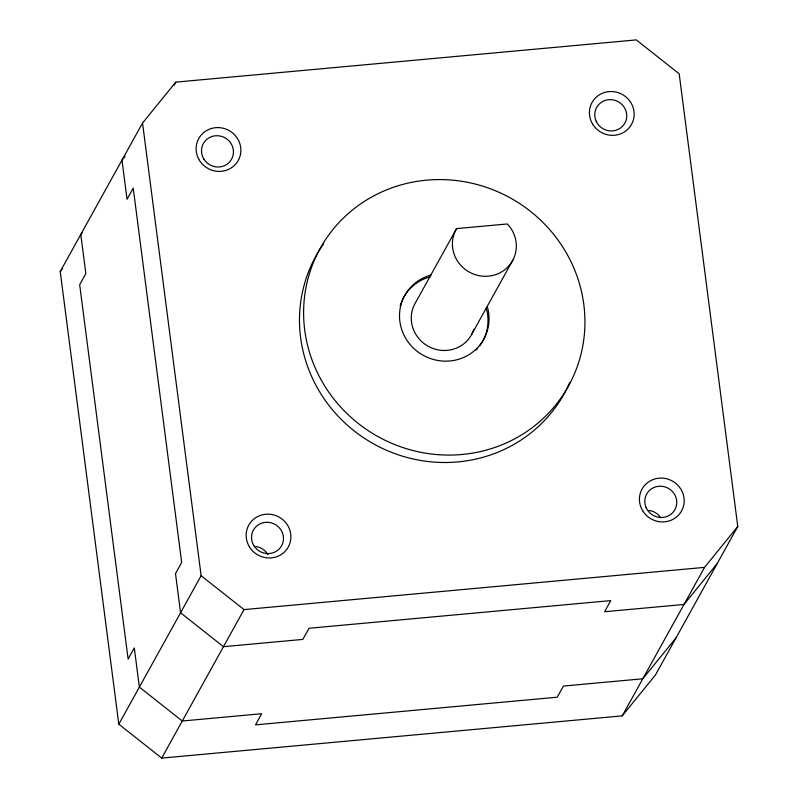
<?xml version="1.0" encoding="UTF-8"?>
<svg xmlns="http://www.w3.org/2000/svg" width="798" height="798" viewBox="0 0 798 798"><rect width="100%" height="100%" fill="white"/><g stroke="black" fill="none" stroke-linecap="round" stroke-linejoin="round"><path stroke-width="1.2" d="M471.748 334.292L512.875 260.098M60.229 271.529L142.543 123.032L175.76 82.134L636.285 39.9L679.188 73.815L737.771 526.471L655.457 674.968L622.24 715.866L161.715 758.1L118.812 724.185L60.229 271.529L62.553 268.677M174.004 85.306L175.76 82.134M118.812 724.185L201.126 575.687L142.543 123.032M161.715 758.1L244.028 609.602L704.554 567.368L737.771 526.471M456.576 228.607A32.259 31.012 29 0 0 466.012 270.003A32.259 31.012 29 0 0 508.695 266.093A32.259 31.012 29 0 0 507.319 223.959L456.576 228.607L415.449 302.801A32.259 31.012 29 0 0 430.651 347.529A32.259 31.012 29 0 0 473.852 329.215M622.24 715.866L704.554 567.368M125.077 156.318L121.984 160.119L127.052 199.271L133.226 188.138L181.675 562.48L175.5 573.612L180.567 612.774L223.47 646.689L302.841 639.407L309.075 628.265L610.739 600.605L604.625 611.737L683.996 604.455L717.212 563.558M82.334 232.537L80.788 234.442L85.855 273.594L79.68 284.736L128.129 659.078L134.303 647.936L139.371 687.098L182.273 721.013L261.644 713.731L255.53 724.863L557.194 697.203L563.428 686.061L642.799 678.779L676.016 637.881M201.126 575.687L244.028 609.602M660.475 517.503L658.988 515.518A16.13 15.501 29 0 0 649.133 510.451M267.948 554.57L265.704 551.578A16.13 15.501 29 0 0 255.859 546.51M569.732 382.601A141.954 136.448 29 0 1 373.015 443.538A141.954 136.448 29 0 1 323.669 243.739M487.339 306.791A45.167 43.411 29 0 1 456.835 359.788A45.167 43.411 29 0 1 401.414 328.567A45.167 43.411 29 0 1 431 275.051M477.583 348.407A45.167 43.411 29 0 1 476.107 350.003M400.137 305.983A45.167 43.411 29 0 1 429.972 276.906M486.311 308.656A45.167 43.411 29 0 1 479.638 345.883M203.809 159.031A16.13 15.501 29 0 0 231.49 159.341A16.13 15.501 29 0 0 217.126 135.71A16.13 15.501 29 0 0 203.809 159.031M199.37 160.238A22.583 21.706 29 0 0 238.123 160.687A22.583 21.706 29 0 0 218.014 127.59A22.583 21.706 29 0 0 199.37 160.238M253.834 545.593A16.13 15.501 29 0 0 281.514 545.912A16.13 15.501 29 0 0 267.15 522.271A16.13 15.501 29 0 0 253.834 545.593M249.395 546.8A22.583 21.706 29 0 0 288.148 547.248A22.583 21.706 29 0 0 268.038 514.151A22.583 21.706 29 0 0 249.395 546.8M320.447 378.601A141.954 136.448 29 0 0 563.996 393.544A141.954 136.448 29 0 0 448.366 179.839A141.954 136.448 29 0 0 320.447 378.601M642.679 510.74A22.583 21.706 29 0 0 681.432 511.179A22.583 21.706 29 0 0 661.323 478.082A22.583 21.706 29 0 0 642.679 510.74M646.19 507.757A16.13 15.501 29 0 0 673.721 511.468A16.13 15.501 29 0 0 662.44 486.351A16.13 15.501 29 0 0 646.19 507.757M596.156 121.186A16.13 15.501 29 0 0 623.697 124.907A16.13 15.501 29 0 0 612.415 99.79A16.13 15.501 29 0 0 596.156 121.186M592.655 124.169A22.583 21.706 29 0 0 631.408 124.618A22.583 21.706 29 0 0 611.298 91.521A22.583 21.706 29 0 0 592.655 124.169"/></g></svg>
